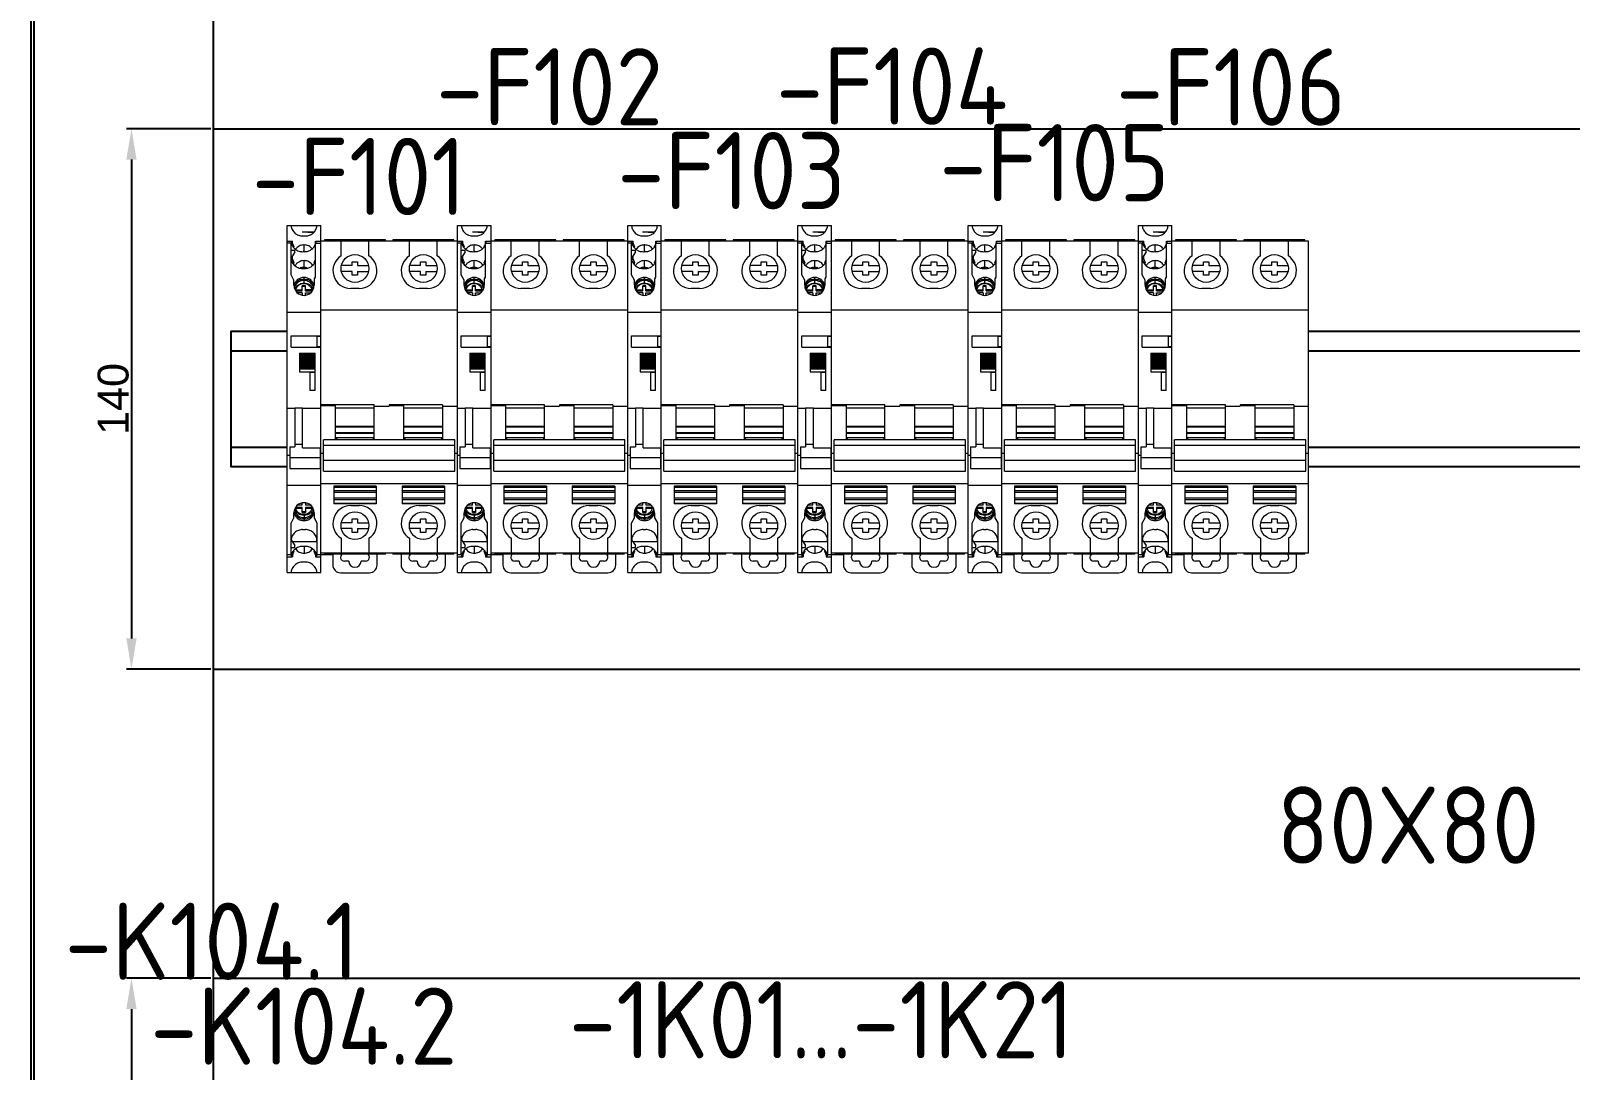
# Model space of a CAD drawing. Header units: millimetres. Extents: x 42151 to 59780, y 37376 to 44547.
# Drawn here: x 47805.2 to 48204, y 42610.9 to 42880.1 of the extents above; entities that cross this region are included whole.
import ezdxf
from ezdxf.enums import TextEntityAlignment as Align

# ---------------------------------------------------------------- set-up
doc = ezdxf.new("R2010")
doc.units = ezdxf.units.MM
doc.set_wipeout_variables(frame=1)
doc.layers.add('! NO PLOT !', color=7, linetype='Continuous', true_color=0xff75dd, plot=False)
doc.layers.add('000-PI-Oprema', color=30, linetype='Continuous', lineweight=5)
for name, color, linetype in [('000-PI-ORMAR', 2, 'Continuous'), ('000-PI_TEXT', 7, 'Continuous'), ('002-PI-Kabelska kanalica', 150, 'Continuous'), ('004-PI-DIN Šina', 3, 'Continuous'), ('SI-Ormari', 51, 'Continuous')]:
    doc.layers.add(name, color=color, linetype=linetype)
doc.styles.add('PI0', font='isocpeur.ttf', dxfattribs={"width": 0.9})
doc.styles.get("Standard").update_dxf_attribs({"font": 'arial.ttf'})
doc.dimstyles.new('ISO-25-lb', dxfattribs={"dimtxt": 8, "dimasz": 8, "dimexe": 1.25, "dimexo": 0.625, "dimtad": 1, "dimtxsty": 'Standard', "dimcen": 5, "dimadec": 0, "dimazin": 0, "dimtfac": 1, "dimtmove": 0, "dimatfit": 3, "dimfxl": 1, "dimarcsym": 0})

# ---------------------------------------------------------------- blocks, each defined once
blk = doc.blocks.new('*U90')
at = {"layer": '002-PI-Kabelska kanalica'}
blk.add_line((-20, -100), (-20, 1630), dxfattribs=at)
blk = doc.blocks.new('2000x800_montazna ploca')
at = {"layer": '000-PI-ORMAR'}
blk.add_line((-4333.67, 1646.19), (-4333.67, -243.81), dxfattribs=at)
blk = doc.blocks.new('*U135')
at = {"layer": '002-PI-Kabelska kanalica'}
for p, q in [((-20, -100), (-20, 519)), ((60, -100), (60, 519)), ((-20, -100), (60, -100))]:
    blk.add_line(p, q, dxfattribs=at)
blk = doc.blocks.new('*D156')
at = {"layer": '! NO PLOT !', "color": 0, "linetype": 'Continuous', "lineweight": -2, "ltscale": 0.25, "transparency": 16777216}
for p, q in [((47851.9, 42854.75), (47830.08, 42854.75)), ((47831.33, 42846.75), (47831.33, 42722.75)), ((47851.9, 42714.75), (47830.08, 42714.75))]:
    blk.add_line(p, q, dxfattribs=at)
at = {"layer": '! NO PLOT !', "color": 0, "ltscale": 0.25, "transparency": 16777216}
for points in [[(47829.99, 42846.75), (47832.66, 42846.75), (47831.33, 42854.75)], [(47829.99, 42722.75), (47832.66, 42722.75), (47831.33, 42714.75)]]:
    blk.add_solid(points, dxfattribs=at)
at = {"layer": 'Defpoints', "color": 0, "ltscale": 0.25, "transparency": 16777216}
for p in [(47852.53, 42854.75), (47831.33, 42714.75), (47852.53, 42714.75)]:
    blk.add_point(p, dxfattribs=at)
at = {"layer": '! NO PLOT !', "color": 0, "ltscale": 0.25, "transparency": 16777216, "insert": (47826.62, 42784.75), "char_height": 8, "attachment_point": 5, "rotation": 90}
blk.add_mtext('140', dxfattribs=at)
blk = doc.blocks.new('*D159')
at = {"layer": '! NO PLOT !', "color": 0, "linetype": 'Continuous', "lineweight": -2, "ltscale": 0.25, "transparency": 16777216}
for p, q in [((47851.9, 42634.75), (47830.08, 42634.75)), ((47831.33, 42626.75), (47831.33, 42502.75)), ((47851.9, 42494.75), (47830.08, 42494.75))]:
    blk.add_line(p, q, dxfattribs=at)
at = {"layer": '! NO PLOT !', "color": 0, "ltscale": 0.25, "transparency": 16777216}
for points in [[(47829.99, 42626.75), (47832.66, 42626.75), (47831.33, 42634.75)], [(47829.99, 42502.75), (47832.66, 42502.75), (47831.33, 42494.75)]]:
    blk.add_solid(points, dxfattribs=at)
at = {"layer": 'Defpoints', "color": 0, "ltscale": 0.25, "transparency": 16777216}
for p in [(47852.53, 42634.75), (47831.33, 42494.75), (47852.53, 42494.75)]:
    blk.add_point(p, dxfattribs=at)
at = {"layer": '! NO PLOT !', "color": 0, "ltscale": 0.25, "transparency": 16777216, "insert": (47826.62, 42564.75), "char_height": 8, "attachment_point": 5, "rotation": 90}
blk.add_mtext('140', dxfattribs=at)
blk = doc.blocks.new('*U134')
at = {"layer": '004-PI-DIN Šina'}
blk.add_lwpolyline([(610, -17.5), (610, 17.5), (0, 17.5), (0, -17.5)], close=True, dxfattribs=at)
for points in [[(0, 12.5), (610, 12.5)], [(0, -12.5), (610, -12.5)]]:
    blk.add_lwpolyline(points, dxfattribs=at)
blk = doc.blocks.new('A9N26909')
at = {"layer": '000-PI-Oprema'}
for p, q in [((46914.37, 45927.38), (46914.37, 45926.26)), ((46914.37, 45926.26), (46914.87, 45926.26)), ((46916.37, 45927.76), (46914.87, 45926.26)), ((46915.58, 45929.13), (46916.37, 45927.76)), ((46916.37, 45906.13), (46916.37, 45907.63)), ((46915.37, 45899.19), (46915.37, 45903.53)), ((46915.72, 45871.56), (46915.72, 45875.67)), ((46915.37, 45850.96), (46914.37, 45850.96)), ((46914.37, 45850.96), (46914.37, 45850.1)), ((46915.37, 45850.96), (46916.37, 45849.96)), ((46916.37, 45849.96), (46915.43, 45848.33))]:
    blk.add_line(p, q, dxfattribs=at)
blk.add_wipeout([(46903.67, 45933.63), (46912.37, 45933.63), (46912.37, 45843.83), (46903.67, 45843.83)]).dxf.layer = '000-PI-Oprema'
for p, q in [((46903.67, 45843.83), (46903.67, 45933.63)), ((46903.67, 45933.63), (46912.37, 45933.63)), ((46912.37, 45876.11), (46912.37, 45933.63)), ((46903.67, 45929.63), (46905.07, 45929.63)), ((46905.07, 45929.04), (46905.07, 45929.63)), ((46907.53, 45932.04), (46910.63, 45932.04)), ((46907.53, 45932.04), (46910.47, 45931.89)), ((46907.67, 45930.95), (46908.37, 45930.95)), ((46910.97, 45929.13), (46910.97, 45929.63)), ((46910.97, 45929.63), (46912.37, 45929.63)), ((46904.67, 45929.13), (46903.67, 45929.13)), ((46904.67, 45920.85), (46904.67, 45929.13)), ((46905.67, 45927.21), (46904.67, 45927.21)), ((46905.67, 45926.81), (46904.67, 45925.21)), ((46904.94, 45925.63), (46905.07, 45925.63)), ((46905.07, 45929.04), (46905.42, 45928.11)), ((46905.07, 45924.92), (46905.07, 45925.63)), ((46905.42, 45927.88), (46905.42, 45928.11)), ((46905.67, 45926.81), (46905.67, 45927.21)), ((46908.02, 45926.93), (46908.02, 45928.63)), ((46910.62, 45928.11), (46910.87, 45928.77)), ((46910.87, 45929.13), (46910.87, 45920.31)), ((46910.87, 45929.13), (46915.58, 45929.13)), ((46914.37, 45927.38), (46912.37, 45927.38)), ((46905.07, 45924.92), (46905.42, 45923.99)), ((46905.42, 45923.51), (46905.42, 45923.99)), ((46908.02, 45922.82), (46908.02, 45924.56)), ((46910.62, 45923.99), (46910.87, 45924.66)), ((46910.62, 45923.99), (46910.62, 45923.85)), ((46905.42, 45919.5), (46904.67, 45920.85)), ((46905.42, 45918.21), (46905.42, 45919.5)), ((46907.57, 45916.73), (46907.57, 45918.05)), ((46908.02, 45919.82), (46908.02, 45920.19)), ((46908.02, 45918.73), (46908.02, 45919.41)), ((46908.37, 45916.73), (46908.37, 45918.05)), ((46910.87, 45920.31), (46910.62, 45919.86)), ((46910.62, 45919.86), (46910.62, 45918.21)), ((46905.91, 45916.98), (46905.91, 45916.73)), ((46905.91, 45916.98), (46907.57, 45916.98)), ((46905.91, 45916.73), (46907.57, 45916.73)), ((46907.57, 45916.23), (46906.3, 45916.23)), ((46907.57, 45916.23), (46907.57, 45915.61)), ((46910.03, 45916.98), (46908.37, 45916.98)), ((46908.37, 45916.73), (46910.03, 45916.73)), ((46908.37, 45915.6), (46908.37, 45916.23)), ((46908.37, 45916.23), (46909.73, 45916.23)), ((46910.03, 45916.73), (46910.03, 45916.98)), ((46912.37, 45911.13), (46903.67, 45911.13)), ((46912.37, 45907.63), (46916.37, 45907.63)), ((46916.37, 45907.62), (46912.37, 45907.62)), ((46912.37, 45906.13), (46916.37, 45906.13)), ((46904.67, 45902.13), (46904.67, 45905.13)), ((46904.67, 45905.13), (46912.37, 45905.13)), ((46904.67, 45902.13), (46912.37, 45902.13)), ((46911.37, 45904.98), (46911.37, 45902.28)), ((46911.37, 45904.98), (46912.37, 45904.98)), ((46912.37, 45902.28), (46911.37, 45902.28)), ((46915.37, 45903.53), (46912.37, 45903.53)), ((46906.87, 45900.59), (46906.87, 45899.11)), ((46906.87, 45900.59), (46910.87, 45900.59)), ((46906.87, 45900.48), (46910.87, 45900.48)), ((46910.87, 45900.27), (46906.87, 45900.27)), ((46906.87, 45900.05), (46910.87, 45900.05)), ((46906.87, 45899.84), (46910.87, 45899.84)), ((46910.87, 45899.56), (46906.87, 45899.56)), ((46906.87, 45899.34), (46910.87, 45899.34)), ((46906.87, 45899.11), (46910.87, 45899.11)), ((46906.87, 45899.1), (46906.87, 45895.76)), ((46906.87, 45899.1), (46910.87, 45899.1)), ((46910.87, 45898.81), (46906.87, 45898.81)), ((46906.87, 45898.6), (46910.87, 45898.6)), ((46906.87, 45898.36), (46910.87, 45898.36)), ((46906.87, 45898.33), (46910.87, 45898.33)), ((46910.87, 45898.03), (46906.87, 45898.03)), ((46906.87, 45897.83), (46910.87, 45897.83)), ((46906.87, 45897.59), (46910.87, 45897.59)), ((46910.87, 45899.11), (46910.87, 45900.59)), ((46910.87, 45890.94), (46910.87, 45899.1)), ((46915.37, 45899.61), (46912.37, 45899.61)), ((46915.37, 45899.19), (46912.37, 45899.19)), ((46906.87, 45897.53), (46910.87, 45897.53)), ((46910.87, 45897.22), (46906.87, 45897.22)), ((46906.87, 45897.05), (46910.87, 45897.05)), ((46906.87, 45896.79), (46910.87, 45896.79)), ((46906.87, 45896.72), (46910.87, 45896.72)), ((46906.87, 45896.56), (46910.87, 45896.56)), ((46910.87, 45896.52), (46906.87, 45896.52)), ((46906.87, 45895.76), (46910.87, 45895.76)), ((46909.57, 45895.76), (46909.57, 45890.94)), ((46909.57, 45895.69), (46910.87, 45895.69)), ((46910.87, 45890.94), (46909.57, 45890.94)), ((46903.67, 45886.34), (46905.67, 45886.34)), ((46905.67, 45886.46), (46905.67, 45876.38)), ((46905.67, 45886.46), (46907.67, 45886.46)), ((46907.67, 45876.11), (46907.67, 45886.46)), ((46907.67, 45886.34), (46912.37, 45886.34)), ((46904.32, 45874.13), (46903.67, 45874.13)), ((46904.32, 45876.38), (46905.67, 45876.38)), ((46904.32, 45876.38), (46904.32, 45870.72)), ((46907.67, 45876.98), (46905.67, 45876.98)), ((46907.67, 45876.11), (46912.27, 45876.11)), ((46912.27, 45870.72), (46912.27, 45876.11)), ((46915.72, 45875.67), (46912.27, 45875.67)), ((46915.72, 45873.72), (46912.27, 45873.72)), ((46904.32, 45873.59), (46912.27, 45873.59)), ((46904.32, 45870.72), (46912.27, 45870.72)), ((46915.72, 45871.56), (46912.27, 45871.56)), ((46912.37, 45843.83), (46912.37, 45871.56)), ((46912.37, 45866.33), (46903.67, 45866.33)), ((46907.57, 45861.2), (46907.57, 45861.84)), ((46908.37, 45861.84), (46908.37, 45861.2)), ((46904.67, 45856.6), (46905.42, 45857.94)), ((46905.42, 45857.94), (46905.42, 45859.24)), ((46907.57, 45860.66), (46905.91, 45860.66)), ((46905.91, 45860.66), (46905.91, 45860.43)), ((46905.91, 45860.43), (46907.57, 45860.43)), ((46907.57, 45861.2), (46906.3, 45861.2)), ((46907.57, 45859.37), (46907.57, 45860.66)), ((46908.02, 45858.61), (46908.02, 45858.04)), ((46909.75, 45861.2), (46908.37, 45861.2)), ((46910.03, 45860.66), (46908.37, 45860.66)), ((46908.37, 45860.66), (46908.37, 45859.37)), ((46908.37, 45860.43), (46910.03, 45860.43)), ((46910.03, 45860.43), (46910.03, 45860.66)), ((46910.62, 45859.24), (46910.62, 45857.96)), ((46910.62, 45857.96), (46911.37, 45856.62)), ((46904.67, 45848.33), (46904.67, 45856.6)), ((46907.67, 45854.92), (46908.37, 45854.92)), ((46908.02, 45857.62), (46908.02, 45857.23)), ((46911.37, 45856.62), (46911.37, 45848.33)), ((46904.67, 45850.26), (46905.67, 45850.26)), ((46904.68, 45852.24), (46905.67, 45850.76)), ((46904.95, 45851.83), (46911.37, 45851.83)), ((46905.67, 45850.26), (46905.67, 45850.76)), ((46908.37, 45850.57), (46907.67, 45850.57)), ((46908.02, 45850.57), (46908.02, 45848.82)), ((46914.37, 45850.1), (46912.37, 45850.1)), ((46904.67, 45848.33), (46903.67, 45848.33)), ((46903.67, 45847.83), (46905.07, 45847.83)), ((46905.42, 45849.33), (46905.07, 45848.4)), ((46905.07, 45848.4), (46905.07, 45847.83)), ((46905.42, 45849.33), (46905.42, 45849.47)), ((46908.37, 45846.5), (46907.67, 45846.5)), ((46910.62, 45849.47), (46910.62, 45849.33)), ((46910.97, 45848.4), (46910.62, 45849.33)), ((46910.97, 45848.4), (46910.97, 45847.83)), ((46910.97, 45847.83), (46912.37, 45847.83)), ((46915.43, 45848.33), (46911.37, 45848.33)), ((46903.67, 45843.83), (46912.37, 45843.83))]:
    blk.add_line(p, q, dxfattribs=at)
for centre, radius, start, end in [((46907.48, 45929.78), 2.81, 183.027, 193.1024), ((46908.36, 45929.78), 2.81, 346.5959, 356.9584), ((46907.49, 45929.78), 2.82, 193.0842, 196.6326), ((46907.97, 45924.3), 2.63, 91.2335, 92.9557), ((46907.97, 45924.31), 2.62, 90.5142, 91.2329), ((46907.97, 45924.32), 2.61, 90.0001, 90.5141), ((46907.97, 45925.99), 2.64, 88.9148, 90), ((46907.97, 45924.29), 2.64, 88.9148, 90), ((46908.07, 45925.99), 2.64, 90, 91.0852), ((46908.07, 45924.29), 2.64, 90, 91.0852), ((46908.07, 45924.31), 2.62, 87.4953, 89.998), ((46907.97, 45920.2), 2.63, 92.5265, 110.439), ((46907.97, 45920.62), 2.16, 90.0032, 112.3365), ((46907.97, 45920.19), 2.63, 90.1823, 92.5612), ((46907.97, 45920.21), 2.62, 88.9153, 90.1813), ((46907.97, 45920.63), 2.15, 89.4509, 89.9999), ((46907.97, 45920.6), 2.18, 73.3682, 89.4245), ((46908.07, 45920.19), 2.64, 74.196, 91.0872), ((46907.82, 45917.72), 2.4, 168.7919, 176.6831), ((46907.81, 45917.36), 2.39, 160.1426, 171.6719), ((46907.83, 45916.94), 2.41, 150.5193, 167.2497), ((46907.97, 45916.5), 1.6, 75.5488, 104.4512), ((46907.97, 45916.24), 1.6, 75.5488, 104.4512), ((46907.97, 45916.12), 2.62, 88.9156, 90.4423), ((46908.07, 45916.77), 2.64, 88.9149, 91.0851), ((46908.21, 45916.94), 2.41, 12.7027, 29.4925), ((46908.23, 45917.36), 2.39, 8.328, 19.8573), ((46908.22, 45917.72), 2.4, 3.4591, 11.2081), ((46907.84, 45916.26), 2.42, 154.4836, 156.5897), ((46908.1, 45916.35), 1.96, 6.6956, 11.051), ((46908.2, 45916.26), 2.42, 23.4726, 25.5163), ((46907.82, 45859.7), 2.4, 183.2804, 190.6219), ((46907.81, 45860.09), 2.39, 188.936, 199.8822), ((46907.83, 45860.51), 2.41, 192.6773, 209.4582), ((46907.84, 45861.09), 2.42, 201.9318, 203.2623), ((46907.84, 45861.05), 1.97, 190.3075, 191.358), ((46907.97, 45861.16), 1.6, 255.5488, 284.4512), ((46907.97, 45860.92), 1.6, 255.5488, 284.4512), ((46907.97, 45860.68), 2.64, 268.9149, 271.0851), ((46907.97, 45861.23), 2.62, 269.1656, 271.084), ((46908.1, 45861.05), 1.97, 348.6428, 355.0917), ((46908.21, 45860.51), 2.41, 330.5537, 347.2745), ((46908.2, 45861.09), 2.42, 336.7376, 338.1003), ((46908.23, 45860.09), 2.39, 340.1177, 351.064), ((46908.22, 45859.7), 2.4, 349.3781, 356.8544)]:
    blk.add_arc(centre, radius, start, end, dxfattribs=at)
for centre, start_param, end_param in [((46907.97, 45918.21), 1.570796, 3.161202), ((46908.07, 45918.21), -3.161202, -1.570796), ((46907.97, 45859.24), -0.019609, 1.570796), ((46908.07, 45859.24), -1.570796, 0.019609)]:
    blk.add_ellipse(centre, major_axis=(0, 2.64), ratio=0.965926, start_param=start_param, end_param=end_param, dxfattribs=at)
for points, knots in [([(46904.68, 45933.63), (46904.69, 45933.45), (46904.75, 45933.09), (46904.95, 45932.58), (46905.24, 45932.11), (46905.62, 45931.71), (46906.06, 45931.38), (46906.57, 45931.13), (46907.11, 45930.98), (46907.48, 45930.95), (46907.67, 45930.95)], [0, 0, 0, 0, 0.122808, 0.246108, 0.369969, 0.49463, 0.620093, 0.746249, 0.873024, 1, 1, 1, 1]), ([(46908.37, 45930.95), (46908.56, 45930.95), (46908.93, 45930.98), (46909.47, 45931.13), (46909.97, 45931.38), (46910.42, 45931.71), (46910.8, 45932.11), (46911.09, 45932.58), (46911.28, 45933.09), (46911.35, 45933.45), (46911.36, 45933.63)], [0, 0, 0, 0, 0.126976, 0.253751, 0.379907, 0.50537, 0.630031, 0.753892, 0.877192, 1, 1, 1, 1]), ([(46904.79, 45928.98), (46904.84, 45928.82), (46904.96, 45928.5), (46905.22, 45928.08), (46905.56, 45927.7), (46905.96, 45927.38), (46906.41, 45927.13), (46906.9, 45926.96), (46907.4, 45926.88), (46907.75, 45926.88), (46907.92, 45926.89)], [0, 0, 0, 0, 0.122854, 0.246272, 0.370407, 0.495274, 0.62083, 0.746918, 0.873433, 1, 1, 1, 1]), ([(46907.97, 45928.63), (46907.76, 45928.63), (46907.34, 45928.58), (46906.74, 45928.35), (46906.22, 45927.99), (46905.94, 45927.68), (46905.83, 45927.5)], [0, 0, 0, 0, 0.252151, 0.503326, 0.75271, 1, 1, 1, 1]), ([(46907.92, 45926.89), (46908.23, 45926.87), (46908.86, 45926.91), (46909.59, 45927.2), (46910.1, 45927.55), (46910.44, 45927.87), (46910.72, 45928.23), (46910.87, 45928.5), (46910.93, 45928.64)], [0, 0, 0, 0, 0.252321, 0.503449, 0.62857, 0.753032, 0.876831, 1, 1, 1, 1]), ([(46910.14, 45927.61), (46910.02, 45927.77), (46909.74, 45928.06), (46909.24, 45928.38), (46908.67, 45928.58), (46908.27, 45928.63), (46908.07, 45928.63)], [0, 0, 0, 0, 0.24749, 0.49693, 0.748042, 1, 1, 1, 1]), ([(46904.68, 45925.22), (46904.69, 45925.03), (46904.75, 45924.64), (46904.97, 45924.1), (46905.29, 45923.61), (46905.7, 45923.19), (46906.19, 45922.86), (46906.74, 45922.63), (46907.32, 45922.51), (46907.72, 45922.5), (46907.92, 45922.51)], [0, 0, 0, 0, 0.122734, 0.245932, 0.369789, 0.494486, 0.620025, 0.746279, 0.873058, 1, 1, 1, 1]), ([(46908.02, 45924.56), (46907.78, 45924.57), (46907.31, 45924.51), (46906.65, 45924.24), (46906.09, 45923.81), (46905.81, 45923.43), (46905.7, 45923.23)], [0, 0, 0, 0, 0.252507, 0.503833, 0.753109, 1, 1, 1, 1]), ([(46907.92, 45922.51), (46908.22, 45922.49), (46908.83, 45922.53), (46909.67, 45922.85), (46910.39, 45923.39), (46910.74, 45923.88), (46910.87, 45924.14)], [0, 0, 0, 0, 0.252539, 0.503977, 0.753242, 1, 1, 1, 1]), ([(46910.24, 45923.4), (46910.12, 45923.58), (46909.84, 45923.91), (46909.3, 45924.29), (46908.68, 45924.52), (46908.24, 45924.57), (46908.02, 45924.56)], [0, 0, 0, 0, 0.247186, 0.496562, 0.747785, 1, 1, 1, 1]), ([(46908.02, 45920.19), (46907.87, 45920.19), (46907.57, 45920.17), (46907.14, 45920.07), (46906.73, 45919.89), (46906.36, 45919.65), (46906.03, 45919.35), (46905.77, 45919), (46905.58, 45918.61), (46905.49, 45918.33), (46905.47, 45918.19)], [0, 0, 0, 0, 0.126746, 0.253413, 0.379517, 0.505002, 0.629766, 0.753773, 0.877092, 1, 1, 1, 1]), ([(46905.56, 45918.17), (46905.61, 45918.29), (46905.71, 45918.53), (46905.93, 45918.86), (46906.2, 45919.15), (46906.61, 45919.47), (46907.22, 45919.76), (46907.75, 45919.83), (46908.02, 45919.82)], [0, 0, 0, 0, 0.123139, 0.246844, 0.371224, 0.496277, 0.747384, 1, 1, 1, 1]), ([(46905.65, 45917.3), (46905.75, 45917.51), (46906.02, 45917.91), (46906.57, 45918.37), (46907.23, 45918.66), (46907.71, 45918.73), (46907.95, 45918.74)], [0, 0, 0, 0, 0.246761, 0.495943, 0.747263, 1, 1, 1, 1]), ([(46908.02, 45919.41), (46907.79, 45919.41), (46907.32, 45919.36), (46906.68, 45919.1), (46906.12, 45918.69), (46905.84, 45918.32), (46905.73, 45918.12)], [0, 0, 0, 0, 0.252419, 0.503714, 0.753021, 1, 1, 1, 1]), ([(46905.91, 45916.98), (46905.95, 45917.21), (46906.13, 45917.66), (46906.61, 45918.2), (46907.25, 45918.56), (46907.73, 45918.64), (46907.97, 45918.64)], [0, 0, 0, 0, 0.24619, 0.494911, 0.746503, 1, 1, 1, 1]), ([(46907.97, 45918.64), (46908.21, 45918.64), (46908.69, 45918.56), (46909.33, 45918.2), (46909.81, 45917.66), (46909.99, 45917.21), (46910.03, 45916.98)], [0, 0, 0, 0, 0.253497, 0.505089, 0.753811, 1, 1, 1, 1]), ([(46910.57, 45918.19), (46910.55, 45918.33), (46910.46, 45918.61), (46910.27, 45919), (46910, 45919.35), (46909.68, 45919.65), (46909.31, 45919.89), (46908.9, 45920.07), (46908.47, 45920.17), (46908.17, 45920.19), (46908.02, 45920.19)], [0, 0, 0, 0, 0.122908, 0.246226, 0.370234, 0.494998, 0.620483, 0.746586, 0.873254, 1, 1, 1, 1]), ([(46908.02, 45919.82), (46908.29, 45919.83), (46908.82, 45919.76), (46909.43, 45919.47), (46909.84, 45919.15), (46910.11, 45918.86), (46910.33, 45918.53), (46910.43, 45918.29), (46910.48, 45918.17)], [0, 0, 0, 0, 0.252616, 0.503723, 0.628776, 0.753155, 0.876861, 1, 1, 1, 1]), ([(46908.02, 45918.73), (46908.26, 45918.74), (46908.76, 45918.68), (46909.44, 45918.39), (46910.01, 45917.93), (46910.28, 45917.52), (46910.39, 45917.3)], [0, 0, 0, 0, 0.252669, 0.504053, 0.753265, 1, 1, 1, 1]), ([(46910.31, 45918.12), (46910.2, 45918.31), (46909.93, 45918.67), (46909.41, 45919.08), (46908.79, 45919.34), (46908.34, 45919.4), (46908.12, 45919.41)], [0, 0, 0, 0, 0.247038, 0.496319, 0.747563, 1, 1, 1, 1]), ([(46905.46, 45859.26), (46905.49, 45859.11), (46905.57, 45858.83), (46905.76, 45858.44), (46906.02, 45858.08), (46906.35, 45857.78), (46906.72, 45857.53), (46907.13, 45857.36), (46907.57, 45857.25), (46907.87, 45857.23), (46908.02, 45857.23)], [0, 0, 0, 0, 0.122909, 0.246216, 0.37021, 0.494966, 0.62045, 0.746559, 0.873237, 1, 1, 1, 1]), ([(46908.02, 45857.62), (46907.75, 45857.62), (46907.22, 45857.69), (46906.61, 45857.97), (46906.2, 45858.3), (46905.93, 45858.59), (46905.71, 45858.91), (46905.61, 45859.15), (46905.56, 45859.27)], [0, 0, 0, 0, 0.252615, 0.503722, 0.628775, 0.753155, 0.876861, 1, 1, 1, 1]), ([(46907.93, 45858.61), (46907.69, 45858.62), (46907.19, 45858.69), (46906.52, 45859.01), (46905.97, 45859.49), (46905.71, 45859.91), (46905.61, 45860.13)], [0, 0, 0, 0, 0.252884, 0.504239, 0.753354, 1, 1, 1, 1]), ([(46905.73, 45859.32), (46905.84, 45859.13), (46906.11, 45858.78), (46906.63, 45858.37), (46907.25, 45858.11), (46907.7, 45858.04), (46907.92, 45858.04)], [0, 0, 0, 0, 0.247036, 0.496316, 0.747561, 1, 1, 1, 1]), ([(46907.97, 45858.79), (46907.73, 45858.79), (46907.25, 45858.87), (46906.61, 45859.22), (46906.13, 45859.76), (46905.95, 45860.2), (46905.91, 45860.43)], [0, 0, 0, 0, 0.253481, 0.50507, 0.753802, 1, 1, 1, 1]), ([(46910.03, 45860.43), (46909.99, 45860.2), (46909.81, 45859.76), (46909.33, 45859.22), (46908.69, 45858.87), (46908.21, 45858.79), (46907.97, 45858.79)], [0, 0, 0, 0, 0.246198, 0.49493, 0.746519, 1, 1, 1, 1]), ([(46910.42, 45860.13), (46910.33, 45859.91), (46910.06, 45859.48), (46909.48, 45858.98), (46908.78, 45858.67), (46908.27, 45858.61), (46908.02, 45858.61)], [0, 0, 0, 0, 0.246608, 0.495761, 0.747193, 1, 1, 1, 1]), ([(46908.02, 45858.04), (46908.25, 45858.03), (46908.72, 45858.08), (46909.36, 45858.34), (46909.92, 45858.76), (46910.2, 45859.12), (46910.31, 45859.32)], [0, 0, 0, 0, 0.252421, 0.503717, 0.753023, 1, 1, 1, 1]), ([(46910.48, 45859.27), (46910.43, 45859.15), (46910.33, 45858.91), (46910.11, 45858.59), (46909.84, 45858.3), (46909.43, 45857.97), (46908.82, 45857.69), (46908.29, 45857.62), (46908.02, 45857.62)], [0, 0, 0, 0, 0.123139, 0.246845, 0.371225, 0.496278, 0.747385, 1, 1, 1, 1]), ([(46908.02, 45857.23), (46908.17, 45857.23), (46908.47, 45857.25), (46908.91, 45857.36), (46909.32, 45857.53), (46909.69, 45857.78), (46910.02, 45858.08), (46910.28, 45858.44), (46910.47, 45858.83), (46910.55, 45859.11), (46910.58, 45859.26)], [0, 0, 0, 0, 0.126763, 0.253441, 0.37955, 0.505034, 0.629789, 0.753783, 0.877091, 1, 1, 1, 1]), ([(46907.67, 45854.92), (46907.48, 45854.92), (46907.11, 45854.88), (46906.57, 45854.73), (46906.07, 45854.49), (46905.63, 45854.16), (46905.25, 45853.76), (46904.96, 45853.3), (46904.76, 45852.79), (46904.69, 45852.43), (46904.68, 45852.25)], [0, 0, 0, 0, 0.126962, 0.253726, 0.379873, 0.505336, 0.630007, 0.753853, 0.877179, 1, 1, 1, 1]), ([(46911.37, 45852.02), (46911.37, 45852.21), (46911.33, 45852.59), (46911.16, 45853.14), (46910.88, 45853.64), (46910.5, 45854.08), (46910.05, 45854.44), (46909.52, 45854.71), (46908.96, 45854.88), (46908.57, 45854.92), (46908.37, 45854.92)], [0, 0, 0, 0, 0.12283, 0.246082, 0.369858, 0.494448, 0.619883, 0.746065, 0.872922, 1, 1, 1, 1]), ([(46907.67, 45850.57), (46907.48, 45850.57), (46907.1, 45850.53), (46906.56, 45850.38), (46906.05, 45850.13), (46905.6, 45849.79), (46905.22, 45849.37), (46904.93, 45848.9), (46904.74, 45848.38), (46904.69, 45848.01), (46904.67, 45847.83)], [0, 0, 0, 0, 0.127, 0.253795, 0.379958, 0.505416, 0.63006, 0.753902, 0.87719, 1, 1, 1, 1]), ([(46905.87, 45849.89), (46905.98, 45849.72), (46906.27, 45849.41), (46906.79, 45849.07), (46907.39, 45848.86), (46907.81, 45848.81), (46908.02, 45848.82)], [0, 0, 0, 0, 0.247365, 0.496792, 0.747957, 1, 1, 1, 1]), ([(46908.02, 45848.82), (46908.23, 45848.81), (46908.65, 45848.86), (46909.25, 45849.07), (46909.77, 45849.41), (46910.06, 45849.72), (46910.17, 45849.89)], [0, 0, 0, 0, 0.252043, 0.503208, 0.752635, 1, 1, 1, 1]), ([(46911.36, 45847.83), (46911.35, 45848.01), (46911.3, 45848.38), (46911.11, 45848.9), (46910.82, 45849.37), (46910.44, 45849.79), (46909.99, 45850.13), (46909.48, 45850.38), (46908.94, 45850.53), (46908.56, 45850.57), (46908.37, 45850.57)], [0, 0, 0, 0, 0.12281, 0.246098, 0.369939, 0.494584, 0.620042, 0.746205, 0.873, 1, 1, 1, 1]), ([(46907.67, 45846.5), (46907.48, 45846.5), (46907.11, 45846.47), (46906.57, 45846.32), (46906.07, 45846.07), (46905.62, 45845.74), (46905.25, 45845.34), (46904.96, 45844.88), (46904.76, 45844.37), (46904.69, 45844.01), (46904.68, 45843.83)], [0, 0, 0, 0, 0.126967, 0.253735, 0.379889, 0.505354, 0.630019, 0.753888, 0.877193, 1, 1, 1, 1]), ([(46911.36, 45843.83), (46911.35, 45844.01), (46911.28, 45844.37), (46911.08, 45844.88), (46910.79, 45845.34), (46910.42, 45845.74), (46909.97, 45846.07), (46909.47, 45846.32), (46908.93, 45846.47), (46908.56, 45846.5), (46908.37, 45846.5)], [0, 0, 0, 0, 0.122807, 0.246112, 0.36998, 0.494646, 0.620111, 0.746265, 0.873032, 1, 1, 1, 1])]:
    blk.add_open_spline(points, degree=3, knots=knots, dxfattribs=at)
blk = doc.blocks.new('A9N61526 -2P_MCB')
at = {"ltscale": 0.25}
blk.add_wipeout([(50749.58, 45343.45), (50784.98, 45343.45), (50784.98, 45262.65), (50784.03, 45262.65), (50784.03, 45262.35), (50781.88, 45262.35), (50781.88, 45259.55), (50781.88, 45259.55), (50781.3, 45258.13), (50779.88, 45257.55), (50772.38, 45257.55), (50770.97, 45258.13), (50770.38, 45259.55), (50770.38, 45262.35), (50768.23, 45262.35), (50768.23, 45262.65), (50766.33, 45262.65), (50766.33, 45262.35), (50764.18, 45262.35), (50764.18, 45259.55), (50764.11, 45259.02), (50763.6, 45258.13), (50762.18, 45257.55), (50754.68, 45257.55), (50753.27, 45258.13), (50752.68, 45259.55), (50752.68, 45262.35), (50750.53, 45262.35), (50750.53, 45262.65), (50749.58, 45262.65)], dxfattribs=at).dxf.layer = '! NO PLOT !'
at = {"layer": '000-PI-Oprema', "ltscale": 0.25}
for p, q in [((50749.58, 45262.65), (50749.58, 45343.45)), ((50784.98, 45343.45), (50749.58, 45343.45)), ((50750.53, 45343.75), (50750.53, 45343.45)), ((50766.33, 45343.75), (50750.53, 45343.75)), ((50754.83, 45339.61), (50754.83, 45343.45)), ((50762.03, 45339.61), (50762.03, 45343.45)), ((50766.33, 45343.45), (50766.33, 45343.75)), ((50768.23, 45343.75), (50768.23, 45343.45)), ((50784.03, 45343.75), (50768.23, 45343.75)), ((50772.53, 45339.61), (50772.53, 45343.45)), ((50779.73, 45339.61), (50779.73, 45343.45)), ((50784.03, 45343.45), (50784.03, 45343.75)), ((50784.98, 45262.65), (50784.98, 45343.45)), ((50757.73, 45337.1), (50754.91, 45337.1)), ((50757.73, 45335.6), (50754.91, 45335.6)), ((50757.73, 45337.1), (50757.73, 45338.1)), ((50757.73, 45338.1), (50759.13, 45338.1)), ((50757.73, 45334.6), (50757.73, 45335.6)), ((50759.13, 45338.1), (50759.13, 45337.1)), ((50759.13, 45337.1), (50761.96, 45337.1)), ((50759.13, 45335.6), (50759.13, 45334.6)), ((50759.13, 45335.6), (50761.96, 45335.6)), ((50775.43, 45337.1), (50772.61, 45337.1)), ((50775.43, 45335.6), (50772.61, 45335.6)), ((50775.43, 45337.1), (50775.43, 45338.1)), ((50775.43, 45338.1), (50776.83, 45338.1)), ((50775.43, 45334.6), (50775.43, 45335.6)), ((50776.83, 45338.1), (50776.83, 45337.1)), ((50776.83, 45337.1), (50779.66, 45337.1)), ((50776.83, 45335.6), (50776.83, 45334.6)), ((50776.83, 45335.6), (50779.66, 45335.6)), ((50759.13, 45334.6), (50757.73, 45334.6)), ((50776.83, 45334.6), (50775.43, 45334.6)), ((50759.53, 45331.15), (50757.33, 45331.15)), ((50777.23, 45331.15), (50775.03, 45331.15)), ((50784.98, 45325.55), (50749.58, 45325.55)), ((50763.43, 45301.07), (50749.58, 45301.07)), ((50749.58, 45300.83), (50753.43, 45300.83)), ((50753.43, 45292), (50753.43, 45300.83)), ((50753.43, 45300.27), (50763.43, 45300.27)), ((50763.43, 45292), (50763.43, 45301.07)), ((50763.43, 45300.65), (50767.28, 45300.65)), ((50767.28, 45301.07), (50767.28, 45300.65)), ((50781.13, 45301.07), (50767.28, 45301.07)), ((50767.28, 45300.83), (50771.13, 45300.83)), ((50771.13, 45292), (50771.13, 45300.83)), ((50771.13, 45300.27), (50781.13, 45300.27)), ((50781.13, 45301.07), (50781.13, 45292)), ((50781.13, 45300.65), (50784.98, 45300.65)), ((50763.43, 45295.38), (50753.43, 45295.38)), ((50781.13, 45295.38), (50771.13, 45295.38)), ((50750.28, 45283.87), (50750.28, 45292)), ((50784.28, 45292), (50750.28, 45292)), ((50753.43, 45295.34), (50763.43, 45295.34)), ((50763.43, 45293.75), (50753.43, 45293.75)), ((50753.43, 45293.71), (50763.43, 45293.71)), ((50763.43, 45292.49), (50753.43, 45292.49)), ((50753.43, 45292.48), (50753.63, 45292.48)), ((50753.63, 45292.48), (50753.63, 45292)), ((50763.23, 45292.48), (50763.43, 45292.48)), ((50763.23, 45292), (50763.23, 45292.48)), ((50771.13, 45295.34), (50781.13, 45295.34)), ((50781.13, 45293.75), (50771.13, 45293.75)), ((50771.13, 45293.71), (50781.13, 45293.71)), ((50781.13, 45292.49), (50771.13, 45292.49)), ((50771.13, 45292.48), (50771.33, 45292.48)), ((50771.33, 45292.48), (50771.33, 45292)), ((50780.93, 45292.48), (50781.13, 45292.48)), ((50780.93, 45292), (50780.93, 45292.48)), ((50784.28, 45283.87), (50784.28, 45292)), ((50750.28, 45288.44), (50749.58, 45288.44)), ((50750.28, 45290.56), (50784.28, 45290.56)), ((50784.98, 45288.44), (50784.28, 45288.44)), ((50784.28, 45286.63), (50750.28, 45286.63)), ((50750.28, 45283.87), (50784.28, 45283.87)), ((50784.98, 45280.55), (50749.58, 45280.55)), ((50763.93, 45279.95), (50752.93, 45279.95)), ((50752.93, 45279.95), (50752.93, 45275.35)), ((50752.93, 45279.75), (50763.93, 45279.75)), ((50763.93, 45279.95), (50763.93, 45275.35)), ((50781.63, 45279.95), (50770.63, 45279.95)), ((50770.63, 45279.95), (50770.63, 45275.35)), ((50770.63, 45279.75), (50781.63, 45279.75)), ((50781.63, 45279.95), (50781.63, 45275.35)), ((50763.93, 45278.75), (50752.93, 45278.75)), ((50752.93, 45278.45), (50763.93, 45278.45)), ((50763.93, 45276.85), (50752.93, 45276.85)), ((50752.93, 45276.55), (50763.93, 45276.55)), ((50752.93, 45275.55), (50763.93, 45275.55)), ((50781.63, 45278.75), (50770.63, 45278.75)), ((50770.63, 45278.45), (50781.63, 45278.45)), ((50781.63, 45276.85), (50770.63, 45276.85)), ((50770.63, 45276.55), (50781.63, 45276.55)), ((50770.63, 45275.55), (50781.63, 45275.55)), ((50763.93, 45275.35), (50752.93, 45275.35)), ((50757.33, 45274.95), (50759.53, 45274.95)), ((50757.73, 45271.5), (50759.13, 45271.5)), ((50757.73, 45270.5), (50757.73, 45271.5)), ((50759.13, 45271.5), (50759.13, 45270.5)), ((50781.63, 45275.35), (50770.63, 45275.35)), ((50775.03, 45274.95), (50777.23, 45274.95)), ((50775.43, 45271.5), (50776.83, 45271.5)), ((50775.43, 45270.5), (50775.43, 45271.5)), ((50776.83, 45271.5), (50776.83, 45270.5)), ((50757.73, 45270.5), (50754.91, 45270.5)), ((50757.73, 45269), (50754.91, 45269)), ((50757.73, 45268), (50757.73, 45269)), ((50759.13, 45268), (50757.73, 45268)), ((50759.13, 45270.5), (50761.96, 45270.5)), ((50759.13, 45269), (50761.96, 45269)), ((50759.13, 45269), (50759.13, 45268)), ((50775.43, 45270.5), (50772.61, 45270.5)), ((50775.43, 45269), (50772.61, 45269)), ((50775.43, 45268), (50775.43, 45269)), ((50776.83, 45268), (50775.43, 45268)), ((50776.83, 45270.5), (50779.66, 45270.5)), ((50776.83, 45269), (50779.66, 45269)), ((50776.83, 45269), (50776.83, 45268)), ((50754.83, 45266.48), (50754.83, 45262.65)), ((50762.03, 45266.48), (50762.03, 45262.65)), ((50772.53, 45266.48), (50772.53, 45262.65)), ((50779.73, 45266.48), (50779.73, 45262.65)), ((50784.98, 45262.65), (50749.58, 45262.65)), ((50750.53, 45262.65), (50750.53, 45262.35)), ((50766.33, 45262.35), (50750.53, 45262.35)), ((50752.68, 45262.35), (50752.68, 45259.55)), ((50756.83, 45260.55), (50755.69, 45260.55)), ((50761.18, 45260.55), (50760.03, 45260.55)), ((50764.18, 45259.55), (50764.18, 45262.35)), ((50766.33, 45262.35), (50766.33, 45262.65)), ((50768.23, 45262.65), (50768.23, 45262.35)), ((50784.03, 45262.35), (50768.23, 45262.35)), ((50770.38, 45262.35), (50770.38, 45259.55)), ((50774.53, 45260.55), (50773.39, 45260.55)), ((50778.88, 45260.55), (50777.73, 45260.55)), ((50781.88, 45259.55), (50781.88, 45262.35)), ((50784.03, 45262.35), (50784.03, 45262.65)), ((50754.68, 45257.55), (50762.18, 45257.55)), ((50772.38, 45257.55), (50779.88, 45257.55))]:
    blk.add_line(p, q, dxfattribs=at)
for centre in [(50758.43, 45336.35), (50776.13, 45336.35), (50758.43, 45269.75), (50776.13, 45269.75)]:
    blk.add_circle(centre, 3.6, dxfattribs=at)
for centre, radius, start, end in [((50757.33, 45335.75), 4.6, 122.9216, 269.9987), ((50759.53, 45335.75), 4.6, 269.9922, 57.0813), ((50775.03, 45335.75), 4.6, 122.9216, 269.9987), ((50777.23, 45335.75), 4.6, 269.9922, 57.0813), ((50757.33, 45270.35), 4.6, 89.9922, 237.0813), ((50759.53, 45270.35), 4.6, 302.9216, 89.9987), ((50775.03, 45270.35), 4.6, 89.9922, 237.0813), ((50777.23, 45270.35), 4.6, 302.9216, 89.9987), ((50754.68, 45259.55), 2, 180, 270), ((50755.69, 45261.55), 1, 121.2363, 270), ((50758.43, 45260.55), 1.6, 180, 0), ((50761.18, 45261.55), 1, 270, 58.7621), ((50762.18, 45259.55), 2, 270, 0), ((50772.38, 45259.55), 2, 180, 270), ((50773.39, 45261.55), 1, 121.2363, 270), ((50776.13, 45260.55), 1.6, 180, 0), ((50778.88, 45261.55), 1, 270, 58.7621), ((50779.88, 45259.55), 2, 270, 0)]:
    blk.add_arc(centre, radius, start, end, dxfattribs=at)

msp = doc.modelspace()

# ---------------------------------------------------------------- linework, layer by layer
at = {"layer": '000-PI-ORMAR'}
for p, q in [((47806.038, 43996.747), (47806.038, 42012.247)), ((47805.245, 43976.247), (47805.245, 42025.247))]:
    msp.add_line(p, q, dxfattribs=at)

# ---------------------------------------------------------------- block references
for name, p in [('2000x800_montazna ploca', (52186.195, 42298.559)), ('*U134', (47857.026, 42784.747))]:
    msp.add_blockref(name, p)
at = {"rotation": 270}
for p in [(47952.526, 42914.747), (47952.526, 42694.747)]:
    msp.add_blockref('*U135', p, dxfattribs=at)
at = {"layer": 'SI-Ormari', "rotation": 180}
msp.add_blockref('*U90', (47832.526, 43844.747), dxfattribs=at)

# ---------------------------------------------------------------- texts
at = {"insert": (48162.026, 42674.384), "char_height": 20, "width": 16.78721, "attachment_point": 5, "style": 'PI0'}
msp.add_mtext('{\\fISOCPEUR|b0|i0|c238|p34;8}0X80', dxfattribs=at)
at = {"layer": '000-PI_TEXT', "style": 'PI0', "width": 0.9}
for s, p in [('-F102', (47939.636, 42865.642)), ('-F104', (48028.317, 42865.802)), ('-F106', (48116.165, 42865.586)), ('-F105', (48070.424, 42845.981)), ('-F101', (47890.265, 42842.41)), ('-F103', (47986.764, 42843.916)), ('-K104.1', (47852.185, 42644.328)), ('-K104.2', (47875.984, 42622.341)), ('-1K01...-1K21', (48010.053, 42623.996))]:
    msp.add_text(s, height=20, dxfattribs=at).set_placement(p, align=Align.MIDDLE)

# ---------------------------------------------------------------- dimensions: what is measured, and where the dimension line sits
at = {"layer": '! NO PLOT !', "ltscale": 0.25}
for base, p1, p2, picture, middle in [((47831.327, 42714.747), (47852.526, 42854.747), (47852.526, 42714.747), '*D156', (47831.327, 42784.747)), ((47831.327, 42494.747), (47852.526, 42634.747), (47852.526, 42494.747), '*D159', (47831.327, 42564.747))]:
    dim = msp.add_linear_dim(base=base, p1=p1, p2=p2, angle=90, dimstyle='ISO-25-lb', dxfattribs=at)
    dim.commit()
    dim.dimension.update_dxf_attribs({"geometry": picture, "text_midpoint": middle, "dimtype": 160})

# ---------------------------------------------------------------- next in the draw order: block references
at = {"layer": '000-PI-Oprema'}
for p in [(968.005, -3103.985), (1012.105, -3103.985)]:
    msp.add_blockref('A9N26909', p, dxfattribs=at)

# ---------------------------------------------------------------- next in the draw order: block references
for p in [(-2869.21, -2517.799), (-2825.11, -2517.799)]:
    msp.add_blockref('A9N61526 -2P_MCB', p, dxfattribs=at)

# ---------------------------------------------------------------- next in the draw order: block references
msp.add_blockref('A9N26909', (1056.205, -3103.985), dxfattribs=at)

# ---------------------------------------------------------------- next in the draw order: block references
msp.add_blockref('A9N61526 -2P_MCB', (-2781.01, -2517.799), dxfattribs=at)

# ---------------------------------------------------------------- next in the draw order: block references
msp.add_blockref('A9N26909', (1100.305, -3103.985), dxfattribs=at)

# ---------------------------------------------------------------- next in the draw order: block references
msp.add_blockref('A9N61526 -2P_MCB', (-2736.91, -2517.799), dxfattribs=at)

# ---------------------------------------------------------------- next in the draw order: block references
msp.add_blockref('A9N26909', (1144.405, -3103.985), dxfattribs=at)

# ---------------------------------------------------------------- next in the draw order: block references
msp.add_blockref('A9N61526 -2P_MCB', (-2692.81, -2517.799), dxfattribs=at)

# ---------------------------------------------------------------- next in the draw order: block references
msp.add_blockref('A9N26909', (1188.505, -3103.985), dxfattribs=at)

# ---------------------------------------------------------------- next in the draw order: block references
msp.add_blockref('A9N61526 -2P_MCB', (-2648.71, -2517.799), dxfattribs=at)

doc.saveas('drawing.dxf')
